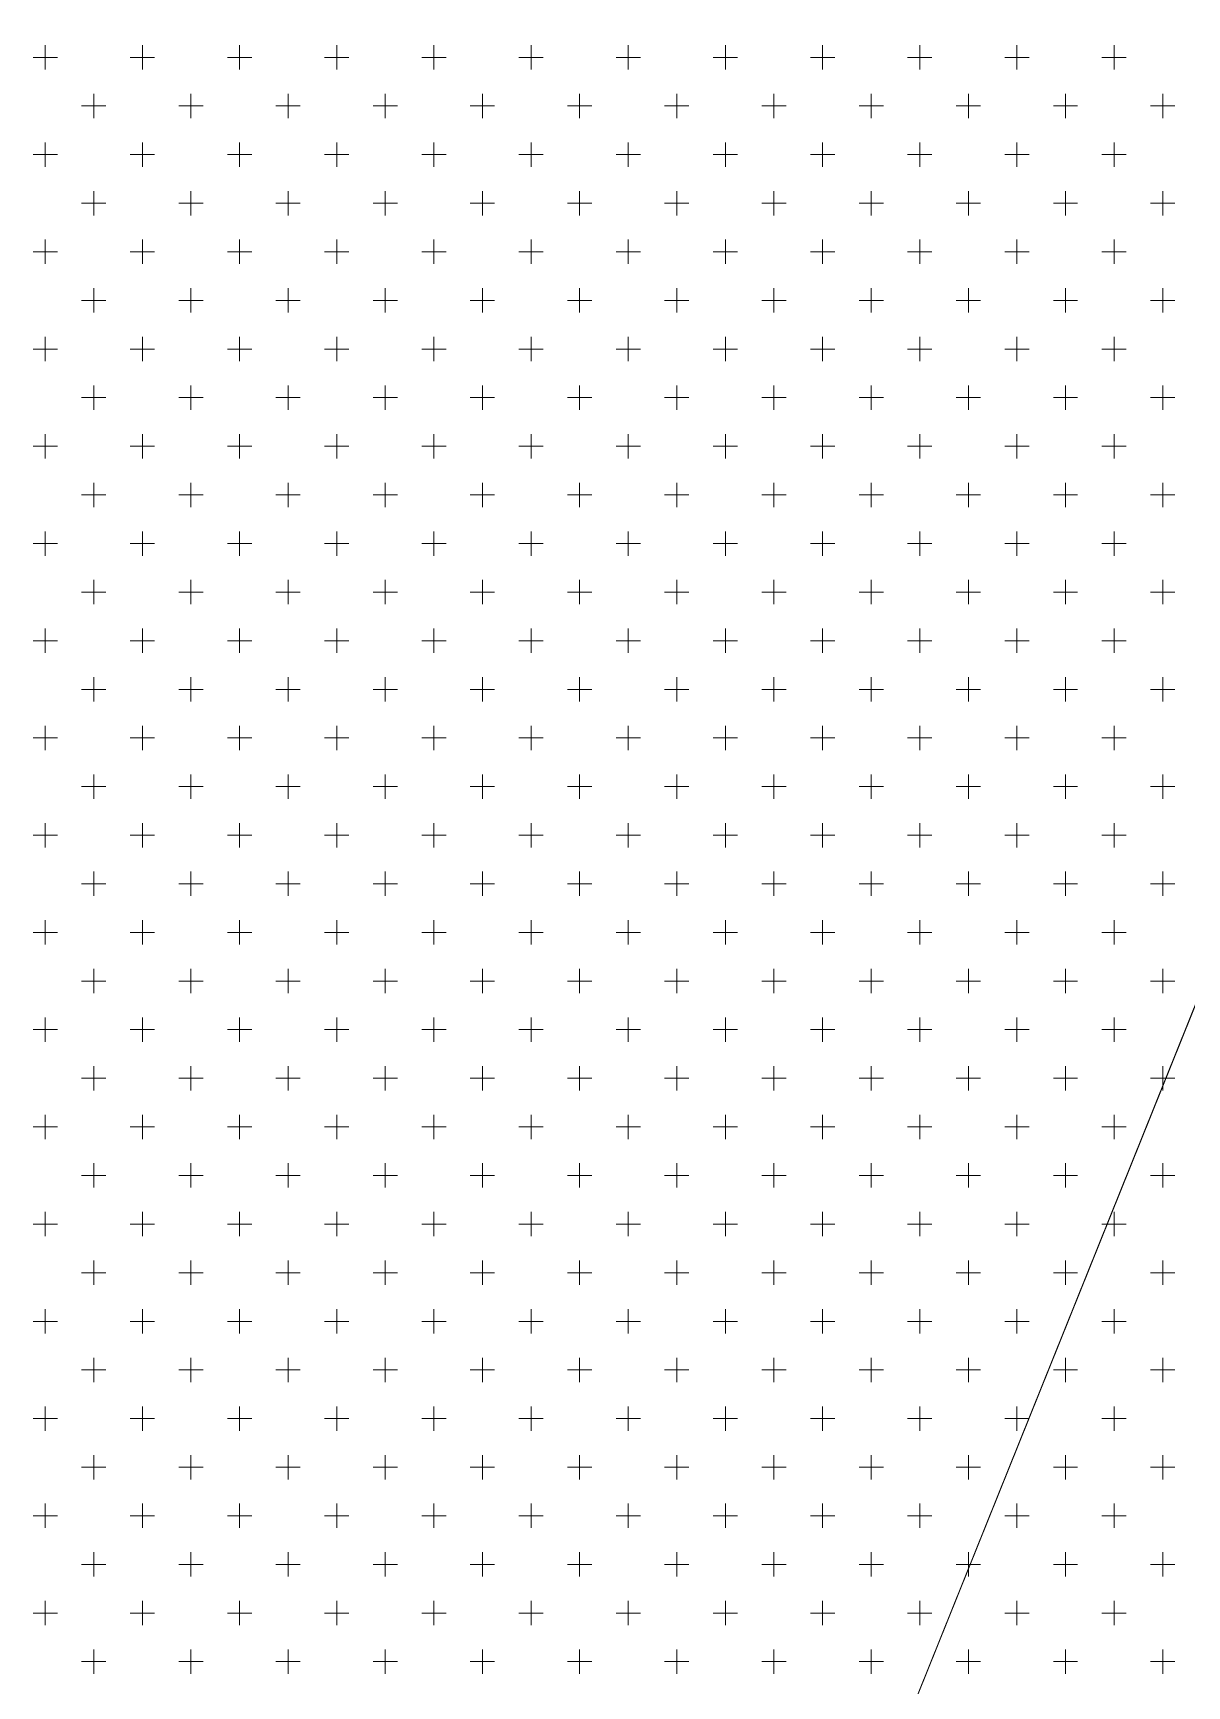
# Model space of a CAD drawing. Header units: metres. Extents: x 476631 to 477421, y 4483749 to 4484052.
# Drawn here: x 477064.07 to 477079.15, y 4483924.55 to 4483946.14 of the extents above; entities that cross this region are included whole.
import ezdxf

# ---------------------------------------------------------------- set-up
doc = ezdxf.new("R2010")
doc.units = ezdxf.units.M
doc.layers.add('PL_PARK', color=97, linetype='Continuous', lineweight=0)
doc.layers.add('PL_SAĞLIK', color=150, linetype='Continuous', lineweight=0)

msp = doc.modelspace()

# ---------------------------------------------------------------- linework, layer by layer
at = {"layer": 'PL_PARK', "color": 3}
msp.add_line((477092.721, 4483966.873), (477069.294, 4483908.685), dxfattribs=at)
at = {"layer": 'PL_PARK', "color": 3, "linetype": 'Continuous'}
for p, q in [((477064.229, 4483945.661), (477064.229, 4483945.979)), ((477065.499, 4483945.661), (477065.499, 4483945.979)), ((477066.769, 4483945.661), (477066.769, 4483945.979)), ((477068.039, 4483945.661), (477068.039, 4483945.979)), ((477069.309, 4483945.661), (477069.309, 4483945.979)), ((477070.579, 4483945.661), (477070.579, 4483945.979)), ((477071.849, 4483945.661), (477071.849, 4483945.979)), ((477073.119, 4483945.661), (477073.119, 4483945.979)), ((477074.389, 4483945.661), (477074.389, 4483945.979)), ((477075.659, 4483945.661), (477075.659, 4483945.979)), ((477076.929, 4483945.661), (477076.929, 4483945.979)), ((477078.199, 4483945.661), (477078.199, 4483945.979)), ((477064.07, 4483945.82), (477064.388, 4483945.82)), ((477065.34, 4483945.82), (477065.658, 4483945.82)), ((477066.61, 4483945.82), (477066.928, 4483945.82)), ((477067.88, 4483945.82), (477068.198, 4483945.82)), ((477069.15, 4483945.82), (477069.468, 4483945.82)), ((477070.42, 4483945.82), (477070.738, 4483945.82)), ((477071.69, 4483945.82), (477072.008, 4483945.82)), ((477072.96, 4483945.82), (477073.278, 4483945.82)), ((477074.23, 4483945.82), (477074.548, 4483945.82)), ((477075.5, 4483945.82), (477075.818, 4483945.82)), ((477076.77, 4483945.82), (477077.087, 4483945.82)), ((477078.04, 4483945.82), (477078.357, 4483945.82)), ((477064.864, 4483945.026), (477064.864, 4483945.344)), ((477066.134, 4483945.026), (477066.134, 4483945.344)), ((477067.404, 4483945.026), (477067.404, 4483945.344)), ((477068.674, 4483945.026), (477068.674, 4483945.344)), ((477069.944, 4483945.026), (477069.944, 4483945.344)), ((477071.214, 4483945.026), (477071.214, 4483945.344)), ((477072.484, 4483945.026), (477072.484, 4483945.344)), ((477073.754, 4483945.026), (477073.754, 4483945.344)), ((477075.024, 4483945.026), (477075.024, 4483945.344)), ((477076.294, 4483945.026), (477076.294, 4483945.344)), ((477077.564, 4483945.026), (477077.564, 4483945.344)), ((477078.834, 4483945.026), (477078.834, 4483945.344)), ((477064.705, 4483945.185), (477065.023, 4483945.185)), ((477065.975, 4483945.185), (477066.293, 4483945.185)), ((477067.245, 4483945.185), (477067.563, 4483945.185)), ((477068.515, 4483945.185), (477068.833, 4483945.185)), ((477069.785, 4483945.185), (477070.103, 4483945.185)), ((477071.055, 4483945.185), (477071.373, 4483945.185)), ((477072.325, 4483945.185), (477072.643, 4483945.185)), ((477073.595, 4483945.185), (477073.913, 4483945.185)), ((477074.865, 4483945.185), (477075.183, 4483945.185)), ((477076.135, 4483945.185), (477076.452, 4483945.185)), ((477077.405, 4483945.185), (477077.722, 4483945.185)), ((477078.675, 4483945.185), (477078.992, 4483945.185)), ((477064.229, 4483944.391), (477064.229, 4483944.709)), ((477065.499, 4483944.391), (477065.499, 4483944.709)), ((477066.769, 4483944.391), (477066.769, 4483944.709)), ((477068.039, 4483944.391), (477068.039, 4483944.709)), ((477069.309, 4483944.391), (477069.309, 4483944.709)), ((477070.579, 4483944.391), (477070.579, 4483944.709)), ((477071.849, 4483944.391), (477071.849, 4483944.709)), ((477073.119, 4483944.391), (477073.119, 4483944.709)), ((477074.389, 4483944.391), (477074.389, 4483944.709)), ((477075.659, 4483944.391), (477075.659, 4483944.709)), ((477076.929, 4483944.391), (477076.929, 4483944.709)), ((477078.199, 4483944.391), (477078.199, 4483944.709)), ((477064.07, 4483944.55), (477064.388, 4483944.55)), ((477065.34, 4483944.55), (477065.658, 4483944.55)), ((477066.61, 4483944.55), (477066.928, 4483944.55)), ((477067.88, 4483944.55), (477068.198, 4483944.55)), ((477069.15, 4483944.55), (477069.468, 4483944.55)), ((477070.42, 4483944.55), (477070.738, 4483944.55)), ((477071.69, 4483944.55), (477072.008, 4483944.55)), ((477072.96, 4483944.55), (477073.278, 4483944.55)), ((477074.23, 4483944.55), (477074.548, 4483944.55)), ((477075.5, 4483944.55), (477075.818, 4483944.55)), ((477076.77, 4483944.55), (477077.087, 4483944.55)), ((477078.04, 4483944.55), (477078.357, 4483944.55)), ((477064.864, 4483943.756), (477064.864, 4483944.074)), ((477066.134, 4483943.756), (477066.134, 4483944.074)), ((477067.404, 4483943.756), (477067.404, 4483944.074)), ((477068.674, 4483943.756), (477068.674, 4483944.074)), ((477069.944, 4483943.756), (477069.944, 4483944.074)), ((477071.214, 4483943.756), (477071.214, 4483944.074)), ((477072.484, 4483943.756), (477072.484, 4483944.074)), ((477073.754, 4483943.756), (477073.754, 4483944.074)), ((477075.024, 4483943.756), (477075.024, 4483944.074)), ((477076.294, 4483943.756), (477076.294, 4483944.074)), ((477077.564, 4483943.756), (477077.564, 4483944.074)), ((477078.834, 4483943.756), (477078.834, 4483944.074)), ((477064.705, 4483943.915), (477065.023, 4483943.915)), ((477065.975, 4483943.915), (477066.293, 4483943.915)), ((477067.245, 4483943.915), (477067.563, 4483943.915)), ((477068.515, 4483943.915), (477068.833, 4483943.915)), ((477069.785, 4483943.915), (477070.103, 4483943.915)), ((477071.055, 4483943.915), (477071.373, 4483943.915)), ((477072.325, 4483943.915), (477072.643, 4483943.915)), ((477073.595, 4483943.915), (477073.913, 4483943.915)), ((477074.865, 4483943.915), (477075.183, 4483943.915)), ((477076.135, 4483943.915), (477076.452, 4483943.915)), ((477077.405, 4483943.915), (477077.722, 4483943.915)), ((477078.675, 4483943.915), (477078.992, 4483943.915)), ((477064.229, 4483943.121), (477064.229, 4483943.439)), ((477065.499, 4483943.121), (477065.499, 4483943.439)), ((477066.769, 4483943.121), (477066.769, 4483943.439)), ((477068.039, 4483943.121), (477068.039, 4483943.439)), ((477069.309, 4483943.121), (477069.309, 4483943.439)), ((477070.579, 4483943.121), (477070.579, 4483943.439)), ((477071.849, 4483943.121), (477071.849, 4483943.439)), ((477073.119, 4483943.121), (477073.119, 4483943.439)), ((477074.389, 4483943.121), (477074.389, 4483943.439)), ((477075.659, 4483943.121), (477075.659, 4483943.439)), ((477076.929, 4483943.121), (477076.929, 4483943.439)), ((477078.199, 4483943.121), (477078.199, 4483943.439)), ((477064.07, 4483943.28), (477064.388, 4483943.28)), ((477065.34, 4483943.28), (477065.658, 4483943.28)), ((477066.61, 4483943.28), (477066.928, 4483943.28)), ((477067.88, 4483943.28), (477068.198, 4483943.28)), ((477069.15, 4483943.28), (477069.468, 4483943.28)), ((477070.42, 4483943.28), (477070.738, 4483943.28)), ((477071.69, 4483943.28), (477072.008, 4483943.28)), ((477072.96, 4483943.28), (477073.278, 4483943.28)), ((477074.23, 4483943.28), (477074.548, 4483943.28)), ((477075.5, 4483943.28), (477075.818, 4483943.28)), ((477076.77, 4483943.28), (477077.087, 4483943.28)), ((477078.04, 4483943.28), (477078.357, 4483943.28)), ((477064.864, 4483942.486), (477064.864, 4483942.804)), ((477066.134, 4483942.486), (477066.134, 4483942.804)), ((477067.404, 4483942.486), (477067.404, 4483942.804)), ((477068.674, 4483942.486), (477068.674, 4483942.804)), ((477069.944, 4483942.486), (477069.944, 4483942.804)), ((477071.214, 4483942.486), (477071.214, 4483942.804)), ((477072.484, 4483942.486), (477072.484, 4483942.804)), ((477073.754, 4483942.486), (477073.754, 4483942.804)), ((477075.024, 4483942.486), (477075.024, 4483942.804)), ((477076.294, 4483942.486), (477076.294, 4483942.804)), ((477077.564, 4483942.486), (477077.564, 4483942.804)), ((477078.834, 4483942.486), (477078.834, 4483942.804)), ((477064.705, 4483942.645), (477065.023, 4483942.645)), ((477065.975, 4483942.645), (477066.293, 4483942.645)), ((477067.245, 4483942.645), (477067.563, 4483942.645)), ((477068.515, 4483942.645), (477068.833, 4483942.645)), ((477069.785, 4483942.645), (477070.103, 4483942.645)), ((477071.055, 4483942.645), (477071.373, 4483942.645)), ((477072.325, 4483942.645), (477072.643, 4483942.645)), ((477073.595, 4483942.645), (477073.913, 4483942.645)), ((477074.865, 4483942.645), (477075.183, 4483942.645)), ((477076.135, 4483942.645), (477076.452, 4483942.645)), ((477077.405, 4483942.645), (477077.722, 4483942.645)), ((477078.675, 4483942.645), (477078.992, 4483942.645)), ((477064.229, 4483941.851), (477064.229, 4483942.169)), ((477065.499, 4483941.851), (477065.499, 4483942.169)), ((477066.769, 4483941.851), (477066.769, 4483942.169)), ((477068.039, 4483941.851), (477068.039, 4483942.169)), ((477069.309, 4483941.851), (477069.309, 4483942.169)), ((477070.579, 4483941.851), (477070.579, 4483942.169)), ((477071.849, 4483941.851), (477071.849, 4483942.169)), ((477073.119, 4483941.851), (477073.119, 4483942.169)), ((477074.389, 4483941.851), (477074.389, 4483942.169)), ((477075.659, 4483941.851), (477075.659, 4483942.169)), ((477076.929, 4483941.851), (477076.929, 4483942.169)), ((477078.199, 4483941.851), (477078.199, 4483942.169)), ((477064.07, 4483942.01), (477064.388, 4483942.01)), ((477065.34, 4483942.01), (477065.658, 4483942.01)), ((477066.61, 4483942.01), (477066.928, 4483942.01)), ((477067.88, 4483942.01), (477068.198, 4483942.01)), ((477069.15, 4483942.01), (477069.468, 4483942.01)), ((477070.42, 4483942.01), (477070.738, 4483942.01)), ((477071.69, 4483942.01), (477072.008, 4483942.01)), ((477072.96, 4483942.01), (477073.278, 4483942.01)), ((477074.23, 4483942.01), (477074.548, 4483942.01)), ((477075.5, 4483942.01), (477075.818, 4483942.01)), ((477076.77, 4483942.01), (477077.087, 4483942.01)), ((477078.04, 4483942.01), (477078.357, 4483942.01)), ((477064.864, 4483941.216), (477064.864, 4483941.534)), ((477066.134, 4483941.216), (477066.134, 4483941.534)), ((477067.404, 4483941.216), (477067.404, 4483941.534)), ((477068.674, 4483941.216), (477068.674, 4483941.534)), ((477069.944, 4483941.216), (477069.944, 4483941.534)), ((477071.214, 4483941.216), (477071.214, 4483941.534)), ((477072.484, 4483941.216), (477072.484, 4483941.534)), ((477073.754, 4483941.216), (477073.754, 4483941.534)), ((477075.024, 4483941.216), (477075.024, 4483941.534)), ((477076.294, 4483941.216), (477076.294, 4483941.534)), ((477077.564, 4483941.216), (477077.564, 4483941.534)), ((477078.834, 4483941.216), (477078.834, 4483941.534)), ((477064.705, 4483941.375), (477065.023, 4483941.375)), ((477065.975, 4483941.375), (477066.293, 4483941.375)), ((477067.245, 4483941.375), (477067.563, 4483941.375)), ((477068.515, 4483941.375), (477068.833, 4483941.375)), ((477069.785, 4483941.375), (477070.103, 4483941.375)), ((477071.055, 4483941.375), (477071.373, 4483941.375)), ((477072.325, 4483941.375), (477072.643, 4483941.375)), ((477073.595, 4483941.375), (477073.913, 4483941.375)), ((477074.865, 4483941.375), (477075.183, 4483941.375)), ((477076.135, 4483941.375), (477076.452, 4483941.375)), ((477077.405, 4483941.375), (477077.722, 4483941.375)), ((477078.675, 4483941.375), (477078.992, 4483941.375)), ((477064.07, 4483940.74), (477064.388, 4483940.74)), ((477064.229, 4483940.581), (477064.229, 4483940.899)), ((477065.34, 4483940.74), (477065.658, 4483940.74)), ((477065.499, 4483940.581), (477065.499, 4483940.899)), ((477066.61, 4483940.74), (477066.928, 4483940.74)), ((477066.769, 4483940.581), (477066.769, 4483940.899)), ((477067.88, 4483940.74), (477068.198, 4483940.74)), ((477068.039, 4483940.581), (477068.039, 4483940.899)), ((477069.15, 4483940.74), (477069.468, 4483940.74)), ((477069.309, 4483940.581), (477069.309, 4483940.899)), ((477070.42, 4483940.74), (477070.738, 4483940.74)), ((477070.579, 4483940.581), (477070.579, 4483940.899)), ((477071.69, 4483940.74), (477072.008, 4483940.74)), ((477071.849, 4483940.581), (477071.849, 4483940.899)), ((477072.96, 4483940.74), (477073.278, 4483940.74)), ((477073.119, 4483940.581), (477073.119, 4483940.899)), ((477074.23, 4483940.74), (477074.548, 4483940.74)), ((477074.389, 4483940.581), (477074.389, 4483940.899)), ((477075.5, 4483940.74), (477075.818, 4483940.74)), ((477075.659, 4483940.581), (477075.659, 4483940.899)), ((477076.77, 4483940.74), (477077.087, 4483940.74)), ((477076.929, 4483940.581), (477076.929, 4483940.899)), ((477078.04, 4483940.74), (477078.357, 4483940.74)), ((477078.199, 4483940.581), (477078.199, 4483940.899)), ((477064.705, 4483940.105), (477065.023, 4483940.105)), ((477064.864, 4483939.946), (477064.864, 4483940.264)), ((477065.975, 4483940.105), (477066.293, 4483940.105)), ((477066.134, 4483939.946), (477066.134, 4483940.264)), ((477067.245, 4483940.105), (477067.563, 4483940.105)), ((477067.404, 4483939.946), (477067.404, 4483940.264)), ((477068.515, 4483940.105), (477068.833, 4483940.105)), ((477068.674, 4483939.946), (477068.674, 4483940.264)), ((477069.785, 4483940.105), (477070.103, 4483940.105)), ((477069.944, 4483939.946), (477069.944, 4483940.264)), ((477071.055, 4483940.105), (477071.373, 4483940.105)), ((477071.214, 4483939.946), (477071.214, 4483940.264)), ((477072.325, 4483940.105), (477072.643, 4483940.105)), ((477072.484, 4483939.946), (477072.484, 4483940.264)), ((477073.595, 4483940.105), (477073.913, 4483940.105)), ((477073.754, 4483939.946), (477073.754, 4483940.264)), ((477074.865, 4483940.105), (477075.183, 4483940.105)), ((477075.024, 4483939.946), (477075.024, 4483940.264)), ((477076.135, 4483940.105), (477076.452, 4483940.105)), ((477076.294, 4483939.946), (477076.294, 4483940.264)), ((477077.405, 4483940.105), (477077.722, 4483940.105)), ((477077.564, 4483939.946), (477077.564, 4483940.264)), ((477078.675, 4483940.105), (477078.992, 4483940.105)), ((477078.834, 4483939.946), (477078.834, 4483940.264)), ((477064.07, 4483939.47), (477064.388, 4483939.47)), ((477064.229, 4483939.311), (477064.229, 4483939.629)), ((477065.34, 4483939.47), (477065.658, 4483939.47)), ((477065.499, 4483939.311), (477065.499, 4483939.629)), ((477066.61, 4483939.47), (477066.928, 4483939.47)), ((477066.769, 4483939.311), (477066.769, 4483939.629)), ((477067.88, 4483939.47), (477068.198, 4483939.47)), ((477068.039, 4483939.311), (477068.039, 4483939.629)), ((477069.15, 4483939.47), (477069.468, 4483939.47)), ((477069.309, 4483939.311), (477069.309, 4483939.629)), ((477070.42, 4483939.47), (477070.738, 4483939.47)), ((477070.579, 4483939.311), (477070.579, 4483939.629)), ((477071.69, 4483939.47), (477072.008, 4483939.47)), ((477071.849, 4483939.311), (477071.849, 4483939.629)), ((477072.96, 4483939.47), (477073.278, 4483939.47)), ((477073.119, 4483939.311), (477073.119, 4483939.629)), ((477074.23, 4483939.47), (477074.548, 4483939.47)), ((477074.389, 4483939.311), (477074.389, 4483939.629)), ((477075.5, 4483939.47), (477075.818, 4483939.47)), ((477075.659, 4483939.311), (477075.659, 4483939.629)), ((477076.77, 4483939.47), (477077.087, 4483939.47)), ((477076.929, 4483939.311), (477076.929, 4483939.629)), ((477078.04, 4483939.47), (477078.357, 4483939.47)), ((477078.199, 4483939.311), (477078.199, 4483939.629)), ((477064.705, 4483938.835), (477065.023, 4483938.835)), ((477064.864, 4483938.676), (477064.864, 4483938.994)), ((477065.975, 4483938.835), (477066.293, 4483938.835)), ((477066.134, 4483938.676), (477066.134, 4483938.994)), ((477067.245, 4483938.835), (477067.563, 4483938.835)), ((477067.404, 4483938.676), (477067.404, 4483938.994)), ((477068.515, 4483938.835), (477068.833, 4483938.835)), ((477068.674, 4483938.676), (477068.674, 4483938.994)), ((477069.785, 4483938.835), (477070.103, 4483938.835)), ((477069.944, 4483938.676), (477069.944, 4483938.994)), ((477071.055, 4483938.835), (477071.373, 4483938.835)), ((477071.214, 4483938.676), (477071.214, 4483938.994)), ((477072.325, 4483938.835), (477072.643, 4483938.835)), ((477072.484, 4483938.676), (477072.484, 4483938.994)), ((477073.595, 4483938.835), (477073.913, 4483938.835)), ((477073.754, 4483938.676), (477073.754, 4483938.994)), ((477074.865, 4483938.835), (477075.183, 4483938.835)), ((477075.024, 4483938.676), (477075.024, 4483938.994)), ((477076.135, 4483938.835), (477076.452, 4483938.835)), ((477076.294, 4483938.676), (477076.294, 4483938.994)), ((477077.405, 4483938.835), (477077.722, 4483938.835)), ((477077.564, 4483938.676), (477077.564, 4483938.994)), ((477078.675, 4483938.835), (477078.992, 4483938.835)), ((477078.834, 4483938.676), (477078.834, 4483938.994)), ((477064.07, 4483938.2), (477064.388, 4483938.2)), ((477064.229, 4483938.041), (477064.229, 4483938.359)), ((477065.34, 4483938.2), (477065.658, 4483938.2)), ((477065.499, 4483938.041), (477065.499, 4483938.359)), ((477066.61, 4483938.2), (477066.928, 4483938.2)), ((477066.769, 4483938.041), (477066.769, 4483938.359)), ((477067.88, 4483938.2), (477068.198, 4483938.2)), ((477068.039, 4483938.041), (477068.039, 4483938.359)), ((477069.15, 4483938.2), (477069.468, 4483938.2)), ((477069.309, 4483938.041), (477069.309, 4483938.359)), ((477070.42, 4483938.2), (477070.738, 4483938.2)), ((477070.579, 4483938.041), (477070.579, 4483938.359)), ((477071.69, 4483938.2), (477072.008, 4483938.2)), ((477071.849, 4483938.041), (477071.849, 4483938.359)), ((477072.96, 4483938.2), (477073.278, 4483938.2)), ((477073.119, 4483938.041), (477073.119, 4483938.359)), ((477074.23, 4483938.2), (477074.548, 4483938.2)), ((477074.389, 4483938.041), (477074.389, 4483938.359)), ((477075.5, 4483938.2), (477075.818, 4483938.2)), ((477075.659, 4483938.041), (477075.659, 4483938.359)), ((477076.77, 4483938.2), (477077.087, 4483938.2)), ((477076.929, 4483938.041), (477076.929, 4483938.359)), ((477078.04, 4483938.2), (477078.357, 4483938.2)), ((477078.199, 4483938.041), (477078.199, 4483938.359)), ((477064.864, 4483937.406), (477064.864, 4483937.724)), ((477066.134, 4483937.406), (477066.134, 4483937.724)), ((477067.404, 4483937.406), (477067.404, 4483937.724)), ((477068.674, 4483937.406), (477068.674, 4483937.724)), ((477069.944, 4483937.406), (477069.944, 4483937.724)), ((477071.214, 4483937.406), (477071.214, 4483937.724)), ((477072.484, 4483937.406), (477072.484, 4483937.724)), ((477073.754, 4483937.406), (477073.754, 4483937.724)), ((477075.024, 4483937.406), (477075.024, 4483937.724)), ((477076.294, 4483937.406), (477076.294, 4483937.724)), ((477077.564, 4483937.406), (477077.564, 4483937.724)), ((477078.834, 4483937.406), (477078.834, 4483937.724)), ((477064.705, 4483937.565), (477065.023, 4483937.565)), ((477065.975, 4483937.565), (477066.293, 4483937.565)), ((477067.245, 4483937.565), (477067.563, 4483937.565)), ((477068.515, 4483937.565), (477068.833, 4483937.565)), ((477069.785, 4483937.565), (477070.103, 4483937.565)), ((477071.055, 4483937.565), (477071.373, 4483937.565)), ((477072.325, 4483937.565), (477072.643, 4483937.565)), ((477073.595, 4483937.565), (477073.913, 4483937.565)), ((477074.865, 4483937.565), (477075.183, 4483937.565)), ((477076.135, 4483937.565), (477076.452, 4483937.565)), ((477077.405, 4483937.565), (477077.722, 4483937.565)), ((477078.675, 4483937.565), (477078.992, 4483937.565)), ((477064.229, 4483936.771), (477064.229, 4483937.089)), ((477065.499, 4483936.771), (477065.499, 4483937.089)), ((477066.769, 4483936.771), (477066.769, 4483937.089)), ((477068.039, 4483936.771), (477068.039, 4483937.089)), ((477069.309, 4483936.771), (477069.309, 4483937.089)), ((477070.579, 4483936.771), (477070.579, 4483937.089)), ((477071.849, 4483936.771), (477071.849, 4483937.089)), ((477073.119, 4483936.771), (477073.119, 4483937.089)), ((477074.389, 4483936.771), (477074.389, 4483937.089)), ((477075.659, 4483936.771), (477075.659, 4483937.089)), ((477076.929, 4483936.771), (477076.929, 4483937.089)), ((477078.199, 4483936.771), (477078.199, 4483937.089)), ((477064.07, 4483936.93), (477064.388, 4483936.93)), ((477065.34, 4483936.93), (477065.658, 4483936.93)), ((477066.61, 4483936.93), (477066.928, 4483936.93)), ((477067.88, 4483936.93), (477068.198, 4483936.93)), ((477069.15, 4483936.93), (477069.468, 4483936.93)), ((477070.42, 4483936.93), (477070.738, 4483936.93)), ((477071.69, 4483936.93), (477072.008, 4483936.93)), ((477072.96, 4483936.93), (477073.278, 4483936.93)), ((477074.23, 4483936.93), (477074.548, 4483936.93)), ((477075.5, 4483936.93), (477075.818, 4483936.93)), ((477076.77, 4483936.93), (477077.087, 4483936.93)), ((477078.04, 4483936.93), (477078.357, 4483936.93)), ((477064.864, 4483936.136), (477064.864, 4483936.454)), ((477066.134, 4483936.136), (477066.134, 4483936.454)), ((477067.404, 4483936.136), (477067.404, 4483936.454)), ((477068.674, 4483936.136), (477068.674, 4483936.454)), ((477069.944, 4483936.136), (477069.944, 4483936.454)), ((477071.214, 4483936.136), (477071.214, 4483936.454)), ((477072.484, 4483936.136), (477072.484, 4483936.454)), ((477073.754, 4483936.136), (477073.754, 4483936.454)), ((477075.024, 4483936.136), (477075.024, 4483936.454)), ((477076.294, 4483936.136), (477076.294, 4483936.454)), ((477077.564, 4483936.136), (477077.564, 4483936.454)), ((477078.834, 4483936.136), (477078.834, 4483936.454)), ((477064.705, 4483936.295), (477065.023, 4483936.295)), ((477065.975, 4483936.295), (477066.293, 4483936.295)), ((477067.245, 4483936.295), (477067.563, 4483936.295)), ((477068.515, 4483936.295), (477068.833, 4483936.295)), ((477069.785, 4483936.295), (477070.103, 4483936.295)), ((477071.055, 4483936.295), (477071.373, 4483936.295)), ((477072.325, 4483936.295), (477072.643, 4483936.295)), ((477073.595, 4483936.295), (477073.913, 4483936.295)), ((477074.865, 4483936.295), (477075.183, 4483936.295)), ((477076.135, 4483936.295), (477076.452, 4483936.295)), ((477077.405, 4483936.295), (477077.722, 4483936.295)), ((477078.675, 4483936.295), (477078.992, 4483936.295)), ((477064.229, 4483935.501), (477064.229, 4483935.819)), ((477065.499, 4483935.501), (477065.499, 4483935.819)), ((477066.769, 4483935.501), (477066.769, 4483935.819)), ((477068.039, 4483935.501), (477068.039, 4483935.819)), ((477069.309, 4483935.501), (477069.309, 4483935.819)), ((477070.579, 4483935.501), (477070.579, 4483935.819)), ((477071.849, 4483935.501), (477071.849, 4483935.819)), ((477073.119, 4483935.501), (477073.119, 4483935.819)), ((477074.389, 4483935.501), (477074.389, 4483935.819)), ((477075.659, 4483935.501), (477075.659, 4483935.819)), ((477076.929, 4483935.501), (477076.929, 4483935.819)), ((477078.199, 4483935.501), (477078.199, 4483935.819)), ((477064.07, 4483935.66), (477064.388, 4483935.66)), ((477065.34, 4483935.66), (477065.658, 4483935.66)), ((477066.61, 4483935.66), (477066.928, 4483935.66)), ((477067.88, 4483935.66), (477068.198, 4483935.66)), ((477069.15, 4483935.66), (477069.468, 4483935.66)), ((477070.42, 4483935.66), (477070.738, 4483935.66)), ((477071.69, 4483935.66), (477072.008, 4483935.66)), ((477072.96, 4483935.66), (477073.278, 4483935.66)), ((477074.23, 4483935.66), (477074.548, 4483935.66)), ((477075.5, 4483935.66), (477075.818, 4483935.66)), ((477076.77, 4483935.66), (477077.087, 4483935.66)), ((477078.04, 4483935.66), (477078.357, 4483935.66)), ((477064.864, 4483934.866), (477064.864, 4483935.184)), ((477066.134, 4483934.866), (477066.134, 4483935.184)), ((477067.404, 4483934.866), (477067.404, 4483935.184)), ((477068.674, 4483934.866), (477068.674, 4483935.184)), ((477069.944, 4483934.866), (477069.944, 4483935.184)), ((477071.214, 4483934.866), (477071.214, 4483935.184)), ((477072.484, 4483934.866), (477072.484, 4483935.184)), ((477073.754, 4483934.866), (477073.754, 4483935.184)), ((477075.024, 4483934.866), (477075.024, 4483935.184)), ((477076.294, 4483934.866), (477076.294, 4483935.184)), ((477077.564, 4483934.866), (477077.564, 4483935.184)), ((477078.834, 4483934.866), (477078.834, 4483935.184)), ((477064.705, 4483935.025), (477065.023, 4483935.025)), ((477065.975, 4483935.025), (477066.293, 4483935.025)), ((477067.245, 4483935.025), (477067.563, 4483935.025)), ((477068.515, 4483935.025), (477068.833, 4483935.025)), ((477069.785, 4483935.025), (477070.103, 4483935.025)), ((477071.055, 4483935.025), (477071.373, 4483935.025)), ((477072.325, 4483935.025), (477072.643, 4483935.025)), ((477073.595, 4483935.025), (477073.913, 4483935.025)), ((477074.865, 4483935.025), (477075.183, 4483935.025)), ((477076.135, 4483935.025), (477076.452, 4483935.025)), ((477077.405, 4483935.025), (477077.722, 4483935.025)), ((477078.675, 4483935.025), (477078.992, 4483935.025)), ((477064.229, 4483934.231), (477064.229, 4483934.549)), ((477065.499, 4483934.231), (477065.499, 4483934.549)), ((477066.769, 4483934.231), (477066.769, 4483934.549)), ((477068.039, 4483934.231), (477068.039, 4483934.549)), ((477069.309, 4483934.231), (477069.309, 4483934.549)), ((477070.579, 4483934.231), (477070.579, 4483934.549)), ((477071.849, 4483934.231), (477071.849, 4483934.549)), ((477073.119, 4483934.231), (477073.119, 4483934.549)), ((477074.389, 4483934.231), (477074.389, 4483934.549)), ((477075.659, 4483934.231), (477075.659, 4483934.549)), ((477076.929, 4483934.231), (477076.929, 4483934.549)), ((477078.199, 4483934.231), (477078.199, 4483934.549)), ((477064.07, 4483934.39), (477064.388, 4483934.39)), ((477065.34, 4483934.39), (477065.658, 4483934.39)), ((477066.61, 4483934.39), (477066.928, 4483934.39)), ((477067.88, 4483934.39), (477068.198, 4483934.39)), ((477069.15, 4483934.39), (477069.468, 4483934.39)), ((477070.42, 4483934.39), (477070.738, 4483934.39)), ((477071.69, 4483934.39), (477072.008, 4483934.39)), ((477072.96, 4483934.39), (477073.278, 4483934.39)), ((477074.23, 4483934.39), (477074.548, 4483934.39)), ((477075.5, 4483934.39), (477075.818, 4483934.39)), ((477076.77, 4483934.39), (477077.087, 4483934.39)), ((477078.04, 4483934.39), (477078.357, 4483934.39)), ((477064.864, 4483933.596), (477064.864, 4483933.914)), ((477066.134, 4483933.596), (477066.134, 4483933.914)), ((477067.404, 4483933.596), (477067.404, 4483933.914)), ((477068.674, 4483933.596), (477068.674, 4483933.914)), ((477069.944, 4483933.596), (477069.944, 4483933.914)), ((477071.214, 4483933.596), (477071.214, 4483933.914)), ((477072.484, 4483933.596), (477072.484, 4483933.914)), ((477073.754, 4483933.596), (477073.754, 4483933.914)), ((477075.024, 4483933.596), (477075.024, 4483933.914)), ((477076.294, 4483933.596), (477076.294, 4483933.914)), ((477077.564, 4483933.596), (477077.564, 4483933.914)), ((477078.834, 4483933.596), (477078.834, 4483933.914)), ((477064.705, 4483933.755), (477065.023, 4483933.755)), ((477065.975, 4483933.755), (477066.293, 4483933.755)), ((477067.245, 4483933.755), (477067.563, 4483933.755)), ((477068.515, 4483933.755), (477068.833, 4483933.755)), ((477069.785, 4483933.755), (477070.103, 4483933.755)), ((477071.055, 4483933.755), (477071.373, 4483933.755)), ((477072.325, 4483933.755), (477072.643, 4483933.755)), ((477073.595, 4483933.755), (477073.913, 4483933.755)), ((477074.865, 4483933.755), (477075.183, 4483933.755)), ((477076.135, 4483933.755), (477076.452, 4483933.755)), ((477077.405, 4483933.755), (477077.722, 4483933.755)), ((477078.675, 4483933.755), (477078.992, 4483933.755)), ((477064.229, 4483932.961), (477064.229, 4483933.279)), ((477065.499, 4483932.961), (477065.499, 4483933.279)), ((477066.769, 4483932.961), (477066.769, 4483933.279)), ((477068.039, 4483932.961), (477068.039, 4483933.279)), ((477069.309, 4483932.961), (477069.309, 4483933.279)), ((477070.579, 4483932.961), (477070.579, 4483933.279)), ((477071.849, 4483932.961), (477071.849, 4483933.279)), ((477073.119, 4483932.961), (477073.119, 4483933.279)), ((477074.389, 4483932.961), (477074.389, 4483933.279)), ((477075.659, 4483932.961), (477075.659, 4483933.279)), ((477076.929, 4483932.961), (477076.929, 4483933.279)), ((477078.199, 4483932.961), (477078.199, 4483933.279)), ((477064.07, 4483933.12), (477064.388, 4483933.12)), ((477065.34, 4483933.12), (477065.658, 4483933.12)), ((477066.61, 4483933.12), (477066.928, 4483933.12)), ((477067.88, 4483933.12), (477068.198, 4483933.12)), ((477069.15, 4483933.12), (477069.468, 4483933.12)), ((477070.42, 4483933.12), (477070.738, 4483933.12)), ((477071.69, 4483933.12), (477072.008, 4483933.12)), ((477072.96, 4483933.12), (477073.278, 4483933.12)), ((477074.23, 4483933.12), (477074.548, 4483933.12)), ((477075.5, 4483933.12), (477075.818, 4483933.12)), ((477076.77, 4483933.12), (477077.087, 4483933.12)), ((477078.04, 4483933.12), (477078.357, 4483933.12)), ((477064.864, 4483932.326), (477064.864, 4483932.644)), ((477066.134, 4483932.326), (477066.134, 4483932.644)), ((477067.404, 4483932.326), (477067.404, 4483932.644)), ((477068.674, 4483932.326), (477068.674, 4483932.644)), ((477069.944, 4483932.326), (477069.944, 4483932.644)), ((477071.214, 4483932.326), (477071.214, 4483932.644)), ((477072.484, 4483932.326), (477072.484, 4483932.644)), ((477073.754, 4483932.326), (477073.754, 4483932.644)), ((477075.024, 4483932.326), (477075.024, 4483932.644)), ((477076.294, 4483932.326), (477076.294, 4483932.644)), ((477077.564, 4483932.326), (477077.564, 4483932.644)), ((477078.834, 4483932.38), (477078.834, 4483932.644)), ((477064.705, 4483932.485), (477065.023, 4483932.485)), ((477065.975, 4483932.485), (477066.293, 4483932.485)), ((477067.245, 4483932.485), (477067.563, 4483932.485)), ((477068.515, 4483932.485), (477068.833, 4483932.485)), ((477069.785, 4483932.485), (477070.103, 4483932.485)), ((477071.055, 4483932.485), (477071.373, 4483932.485)), ((477072.325, 4483932.485), (477072.643, 4483932.485)), ((477073.595, 4483932.485), (477073.913, 4483932.485)), ((477074.865, 4483932.485), (477075.183, 4483932.485)), ((477076.135, 4483932.485), (477076.452, 4483932.485)), ((477077.405, 4483932.485), (477077.722, 4483932.485)), ((477078.675, 4483932.485), (477078.876, 4483932.485)), ((477064.229, 4483931.691), (477064.229, 4483932.009)), ((477065.499, 4483931.691), (477065.499, 4483932.009)), ((477066.769, 4483931.691), (477066.769, 4483932.009)), ((477068.039, 4483931.691), (477068.039, 4483932.009)), ((477069.309, 4483931.691), (477069.309, 4483932.009)), ((477070.579, 4483931.691), (477070.579, 4483932.009)), ((477071.849, 4483931.691), (477071.849, 4483932.009)), ((477073.119, 4483931.691), (477073.119, 4483932.009)), ((477074.389, 4483931.691), (477074.389, 4483932.009)), ((477075.659, 4483931.691), (477075.659, 4483932.009)), ((477076.929, 4483931.691), (477076.929, 4483932.009)), ((477078.199, 4483931.691), (477078.199, 4483932.009)), ((477064.07, 4483931.85), (477064.388, 4483931.85)), ((477065.34, 4483931.85), (477065.658, 4483931.85)), ((477066.61, 4483931.85), (477066.928, 4483931.85)), ((477067.88, 4483931.85), (477068.198, 4483931.85)), ((477069.15, 4483931.85), (477069.468, 4483931.85)), ((477070.42, 4483931.85), (477070.738, 4483931.85)), ((477071.69, 4483931.85), (477072.008, 4483931.85)), ((477072.96, 4483931.85), (477073.278, 4483931.85)), ((477074.23, 4483931.85), (477074.548, 4483931.85)), ((477075.5, 4483931.85), (477075.818, 4483931.85)), ((477076.77, 4483931.85), (477077.087, 4483931.85)), ((477078.04, 4483931.85), (477078.357, 4483931.85)), ((477064.864, 4483931.056), (477064.864, 4483931.374)), ((477066.134, 4483931.056), (477066.134, 4483931.374)), ((477067.404, 4483931.056), (477067.404, 4483931.374)), ((477068.674, 4483931.056), (477068.674, 4483931.374)), ((477069.944, 4483931.056), (477069.944, 4483931.374)), ((477071.214, 4483931.056), (477071.214, 4483931.374)), ((477072.484, 4483931.056), (477072.484, 4483931.374)), ((477073.754, 4483931.056), (477073.754, 4483931.374)), ((477075.024, 4483931.056), (477075.024, 4483931.374)), ((477076.294, 4483931.056), (477076.294, 4483931.374)), ((477077.564, 4483931.056), (477077.564, 4483931.374)), ((477064.705, 4483931.215), (477065.023, 4483931.215)), ((477065.975, 4483931.215), (477066.293, 4483931.215)), ((477067.245, 4483931.215), (477067.563, 4483931.215)), ((477068.515, 4483931.215), (477068.833, 4483931.215)), ((477069.785, 4483931.215), (477070.103, 4483931.215)), ((477071.055, 4483931.215), (477071.373, 4483931.215)), ((477072.325, 4483931.215), (477072.643, 4483931.215)), ((477073.595, 4483931.215), (477073.913, 4483931.215)), ((477074.865, 4483931.215), (477075.183, 4483931.215)), ((477076.135, 4483931.215), (477076.452, 4483931.215)), ((477077.405, 4483931.215), (477077.722, 4483931.215)), ((477064.229, 4483930.421), (477064.229, 4483930.739)), ((477065.499, 4483930.421), (477065.499, 4483930.739)), ((477066.769, 4483930.421), (477066.769, 4483930.739)), ((477068.039, 4483930.421), (477068.039, 4483930.739)), ((477069.309, 4483930.421), (477069.309, 4483930.739)), ((477070.579, 4483930.421), (477070.579, 4483930.739)), ((477071.849, 4483930.421), (477071.849, 4483930.739)), ((477073.119, 4483930.421), (477073.119, 4483930.739)), ((477074.389, 4483930.421), (477074.389, 4483930.739)), ((477075.659, 4483930.421), (477075.659, 4483930.739)), ((477076.929, 4483930.421), (477076.929, 4483930.739)), ((477064.07, 4483930.58), (477064.388, 4483930.58)), ((477065.34, 4483930.58), (477065.658, 4483930.58)), ((477066.61, 4483930.58), (477066.928, 4483930.58)), ((477067.88, 4483930.58), (477068.198, 4483930.58)), ((477069.15, 4483930.58), (477069.468, 4483930.58)), ((477070.42, 4483930.58), (477070.738, 4483930.58)), ((477071.69, 4483930.58), (477072.008, 4483930.58)), ((477072.96, 4483930.58), (477073.278, 4483930.58)), ((477074.23, 4483930.58), (477074.548, 4483930.58)), ((477075.5, 4483930.58), (477075.818, 4483930.58)), ((477076.77, 4483930.58), (477077.087, 4483930.58)), ((477078.04, 4483930.58), (477078.109, 4483930.58)), ((477064.705, 4483929.945), (477065.023, 4483929.945)), ((477064.864, 4483929.786), (477064.864, 4483930.104)), ((477065.975, 4483929.945), (477066.293, 4483929.945)), ((477066.134, 4483929.786), (477066.134, 4483930.104)), ((477067.245, 4483929.945), (477067.563, 4483929.945)), ((477067.404, 4483929.786), (477067.404, 4483930.104)), ((477068.515, 4483929.945), (477068.833, 4483929.945)), ((477068.674, 4483929.786), (477068.674, 4483930.104)), ((477069.785, 4483929.945), (477070.103, 4483929.945)), ((477069.944, 4483929.786), (477069.944, 4483930.104)), ((477071.055, 4483929.945), (477071.373, 4483929.945)), ((477071.214, 4483929.786), (477071.214, 4483930.104)), ((477072.325, 4483929.945), (477072.643, 4483929.945)), ((477072.484, 4483929.786), (477072.484, 4483930.104)), ((477073.595, 4483929.945), (477073.913, 4483929.945)), ((477073.754, 4483929.786), (477073.754, 4483930.104)), ((477074.865, 4483929.945), (477075.183, 4483929.945)), ((477075.024, 4483929.786), (477075.024, 4483930.104)), ((477076.135, 4483929.945), (477076.452, 4483929.945)), ((477076.294, 4483929.786), (477076.294, 4483930.104)), ((477077.405, 4483929.945), (477077.722, 4483929.945)), ((477077.564, 4483929.786), (477077.564, 4483930.104)), ((477064.07, 4483929.31), (477064.388, 4483929.31)), ((477064.229, 4483929.151), (477064.229, 4483929.469)), ((477065.34, 4483929.31), (477065.658, 4483929.31)), ((477065.499, 4483929.151), (477065.499, 4483929.469)), ((477066.61, 4483929.31), (477066.928, 4483929.31)), ((477066.769, 4483929.151), (477066.769, 4483929.469)), ((477067.88, 4483929.31), (477068.198, 4483929.31)), ((477068.039, 4483929.151), (477068.039, 4483929.469)), ((477069.15, 4483929.31), (477069.468, 4483929.31)), ((477069.309, 4483929.151), (477069.309, 4483929.469)), ((477070.42, 4483929.31), (477070.738, 4483929.31)), ((477070.579, 4483929.151), (477070.579, 4483929.469)), ((477071.69, 4483929.31), (477072.008, 4483929.31)), ((477071.849, 4483929.151), (477071.849, 4483929.469)), ((477072.96, 4483929.31), (477073.278, 4483929.31)), ((477073.119, 4483929.151), (477073.119, 4483929.469)), ((477074.23, 4483929.31), (477074.548, 4483929.31)), ((477074.389, 4483929.151), (477074.389, 4483929.469)), ((477075.5, 4483929.31), (477075.818, 4483929.31)), ((477075.659, 4483929.151), (477075.659, 4483929.469)), ((477076.77, 4483929.31), (477077.087, 4483929.31)), ((477076.929, 4483929.151), (477076.929, 4483929.469)), ((477064.705, 4483928.675), (477065.023, 4483928.675)), ((477064.864, 4483928.516), (477064.864, 4483928.834)), ((477065.975, 4483928.675), (477066.293, 4483928.675)), ((477066.134, 4483928.516), (477066.134, 4483928.834)), ((477067.245, 4483928.675), (477067.563, 4483928.675)), ((477067.404, 4483928.516), (477067.404, 4483928.834)), ((477068.515, 4483928.675), (477068.833, 4483928.675)), ((477068.674, 4483928.516), (477068.674, 4483928.834)), ((477069.785, 4483928.675), (477070.103, 4483928.675)), ((477069.944, 4483928.516), (477069.944, 4483928.834)), ((477071.055, 4483928.675), (477071.373, 4483928.675)), ((477071.214, 4483928.516), (477071.214, 4483928.834)), ((477072.325, 4483928.675), (477072.643, 4483928.675)), ((477072.484, 4483928.516), (477072.484, 4483928.834)), ((477073.595, 4483928.675), (477073.913, 4483928.675)), ((477073.754, 4483928.516), (477073.754, 4483928.834)), ((477074.865, 4483928.675), (477075.183, 4483928.675)), ((477075.024, 4483928.516), (477075.024, 4483928.834)), ((477076.135, 4483928.675), (477076.452, 4483928.675)), ((477076.294, 4483928.516), (477076.294, 4483928.834)), ((477064.07, 4483928.04), (477064.388, 4483928.04)), ((477064.229, 4483927.881), (477064.229, 4483928.199)), ((477065.34, 4483928.04), (477065.658, 4483928.04)), ((477065.499, 4483927.881), (477065.499, 4483928.199)), ((477066.61, 4483928.04), (477066.928, 4483928.04)), ((477066.769, 4483927.881), (477066.769, 4483928.199)), ((477067.88, 4483928.04), (477068.198, 4483928.04)), ((477068.039, 4483927.881), (477068.039, 4483928.199)), ((477069.15, 4483928.04), (477069.468, 4483928.04)), ((477069.309, 4483927.881), (477069.309, 4483928.199)), ((477070.42, 4483928.04), (477070.738, 4483928.04)), ((477070.579, 4483927.881), (477070.579, 4483928.199)), ((477071.69, 4483928.04), (477072.008, 4483928.04)), ((477071.849, 4483927.881), (477071.849, 4483928.199)), ((477072.96, 4483928.04), (477073.278, 4483928.04)), ((477073.119, 4483927.881), (477073.119, 4483928.199)), ((477074.23, 4483928.04), (477074.548, 4483928.04)), ((477074.389, 4483927.881), (477074.389, 4483928.199)), ((477075.5, 4483928.04), (477075.818, 4483928.04)), ((477075.659, 4483927.881), (477075.659, 4483928.199)), ((477076.77, 4483928.04), (477077.087, 4483928.04)), ((477076.929, 4483927.881), (477076.929, 4483928.199)), ((477064.705, 4483927.405), (477065.023, 4483927.405)), ((477064.864, 4483927.246), (477064.864, 4483927.564)), ((477065.975, 4483927.405), (477066.293, 4483927.405)), ((477066.134, 4483927.246), (477066.134, 4483927.564)), ((477067.245, 4483927.405), (477067.563, 4483927.405)), ((477067.404, 4483927.246), (477067.404, 4483927.564)), ((477068.515, 4483927.405), (477068.833, 4483927.405)), ((477068.674, 4483927.246), (477068.674, 4483927.564)), ((477069.785, 4483927.405), (477070.103, 4483927.405)), ((477069.944, 4483927.246), (477069.944, 4483927.564)), ((477071.055, 4483927.405), (477071.373, 4483927.405)), ((477071.214, 4483927.246), (477071.214, 4483927.564)), ((477072.325, 4483927.405), (477072.643, 4483927.405)), ((477072.484, 4483927.246), (477072.484, 4483927.564)), ((477073.595, 4483927.405), (477073.913, 4483927.405)), ((477073.754, 4483927.246), (477073.754, 4483927.564)), ((477074.865, 4483927.405), (477075.183, 4483927.405)), ((477075.024, 4483927.246), (477075.024, 4483927.564)), ((477076.135, 4483927.405), (477076.452, 4483927.405)), ((477076.294, 4483927.246), (477076.294, 4483927.564)), ((477064.229, 4483926.611), (477064.229, 4483926.929)), ((477065.499, 4483926.611), (477065.499, 4483926.929)), ((477066.769, 4483926.611), (477066.769, 4483926.929)), ((477068.039, 4483926.611), (477068.039, 4483926.929)), ((477069.309, 4483926.611), (477069.309, 4483926.929)), ((477070.579, 4483926.611), (477070.579, 4483926.929)), ((477071.849, 4483926.611), (477071.849, 4483926.929)), ((477073.119, 4483926.611), (477073.119, 4483926.929)), ((477074.389, 4483926.611), (477074.389, 4483926.929)), ((477075.659, 4483926.611), (477075.659, 4483926.929)), ((477064.07, 4483926.77), (477064.388, 4483926.77)), ((477065.34, 4483926.77), (477065.658, 4483926.77)), ((477066.61, 4483926.77), (477066.928, 4483926.77)), ((477067.88, 4483926.77), (477068.198, 4483926.77)), ((477069.15, 4483926.77), (477069.468, 4483926.77)), ((477070.42, 4483926.77), (477070.738, 4483926.77)), ((477071.69, 4483926.77), (477072.008, 4483926.77)), ((477072.96, 4483926.77), (477073.278, 4483926.77)), ((477074.23, 4483926.77), (477074.548, 4483926.77)), ((477075.5, 4483926.77), (477075.818, 4483926.77)), ((477064.864, 4483925.976), (477064.864, 4483926.294)), ((477066.134, 4483925.976), (477066.134, 4483926.294)), ((477067.404, 4483925.976), (477067.404, 4483926.294)), ((477068.674, 4483925.976), (477068.674, 4483926.294)), ((477069.944, 4483925.976), (477069.944, 4483926.294)), ((477071.214, 4483925.976), (477071.214, 4483926.294)), ((477072.484, 4483925.976), (477072.484, 4483926.294)), ((477073.754, 4483925.976), (477073.754, 4483926.294)), ((477075.024, 4483925.976), (477075.024, 4483926.294)), ((477076.294, 4483926.071), (477076.294, 4483926.294)), ((477064.705, 4483926.135), (477065.023, 4483926.135)), ((477065.975, 4483926.135), (477066.293, 4483926.135)), ((477067.245, 4483926.135), (477067.563, 4483926.135)), ((477068.515, 4483926.135), (477068.833, 4483926.135)), ((477069.785, 4483926.135), (477070.103, 4483926.135)), ((477071.055, 4483926.135), (477071.373, 4483926.135)), ((477072.325, 4483926.135), (477072.643, 4483926.135)), ((477073.595, 4483926.135), (477073.913, 4483926.135)), ((477074.865, 4483926.135), (477075.183, 4483926.135)), ((477076.135, 4483926.135), (477076.32, 4483926.135)), ((477064.229, 4483925.341), (477064.229, 4483925.659)), ((477065.499, 4483925.341), (477065.499, 4483925.659)), ((477066.769, 4483925.341), (477066.769, 4483925.659)), ((477068.039, 4483925.341), (477068.039, 4483925.659)), ((477069.309, 4483925.341), (477069.309, 4483925.659)), ((477070.579, 4483925.341), (477070.579, 4483925.659)), ((477071.849, 4483925.341), (477071.849, 4483925.659)), ((477073.119, 4483925.341), (477073.119, 4483925.659)), ((477074.389, 4483925.341), (477074.389, 4483925.659)), ((477075.659, 4483925.341), (477075.659, 4483925.659)), ((477064.07, 4483925.5), (477064.388, 4483925.5)), ((477065.34, 4483925.5), (477065.658, 4483925.5)), ((477066.61, 4483925.5), (477066.928, 4483925.5)), ((477067.88, 4483925.5), (477068.198, 4483925.5)), ((477069.15, 4483925.5), (477069.468, 4483925.5)), ((477070.42, 4483925.5), (477070.738, 4483925.5)), ((477071.69, 4483925.5), (477072.008, 4483925.5)), ((477072.96, 4483925.5), (477073.278, 4483925.5)), ((477074.23, 4483925.5), (477074.548, 4483925.5)), ((477075.5, 4483925.5), (477075.818, 4483925.5)), ((477064.864, 4483924.706), (477064.864, 4483925.024)), ((477066.134, 4483924.706), (477066.134, 4483925.024)), ((477067.404, 4483924.706), (477067.404, 4483925.024)), ((477068.674, 4483924.706), (477068.674, 4483925.024)), ((477069.944, 4483924.706), (477069.944, 4483925.024)), ((477071.214, 4483924.706), (477071.214, 4483925.024)), ((477072.484, 4483924.706), (477072.484, 4483925.024)), ((477073.754, 4483924.706), (477073.754, 4483925.024)), ((477075.024, 4483924.706), (477075.024, 4483925.024)), ((477064.705, 4483924.865), (477065.023, 4483924.865)), ((477065.975, 4483924.865), (477066.293, 4483924.865)), ((477067.245, 4483924.865), (477067.563, 4483924.865)), ((477068.515, 4483924.865), (477068.833, 4483924.865)), ((477069.785, 4483924.865), (477070.103, 4483924.865)), ((477071.055, 4483924.865), (477071.373, 4483924.865)), ((477072.325, 4483924.865), (477072.643, 4483924.865)), ((477073.595, 4483924.865), (477073.913, 4483924.865)), ((477074.865, 4483924.865), (477075.183, 4483924.865))]:
    msp.add_line(p, q, dxfattribs=at)
at = {"layer": 'PL_SAĞLIK'}
msp.add_line((477069.294, 4483908.685), (477092.721, 4483966.873), dxfattribs=at)
at = {"layer": 'PL_SAĞLIK', "linetype": 'Continuous'}
for p, q in [((477078.834, 4483932.326), (477078.834, 4483932.38)), ((477078.876, 4483932.485), (477078.992, 4483932.485)), ((477078.834, 4483931.056), (477078.834, 4483931.374)), ((477078.675, 4483931.215), (477078.992, 4483931.215)), ((477078.199, 4483930.421), (477078.199, 4483930.739)), ((477078.109, 4483930.58), (477078.357, 4483930.58)), ((477078.675, 4483929.945), (477078.992, 4483929.945)), ((477078.834, 4483929.786), (477078.834, 4483930.104)), ((477078.04, 4483929.31), (477078.357, 4483929.31)), ((477078.199, 4483929.151), (477078.199, 4483929.469)), ((477077.405, 4483928.675), (477077.722, 4483928.675)), ((477077.564, 4483928.516), (477077.564, 4483928.834)), ((477078.675, 4483928.675), (477078.992, 4483928.675)), ((477078.834, 4483928.516), (477078.834, 4483928.834)), ((477077.087, 4483928.04), (477077.087, 4483928.04)), ((477078.04, 4483928.04), (477078.357, 4483928.04)), ((477078.199, 4483927.881), (477078.199, 4483928.199)), ((477077.405, 4483927.405), (477077.722, 4483927.405)), ((477077.564, 4483927.246), (477077.564, 4483927.564)), ((477078.675, 4483927.405), (477078.992, 4483927.405)), ((477078.834, 4483927.246), (477078.834, 4483927.564)), ((477076.929, 4483926.611), (477076.929, 4483926.929)), ((477078.199, 4483926.611), (477078.199, 4483926.929)), ((477076.77, 4483926.77), (477077.087, 4483926.77)), ((477078.04, 4483926.77), (477078.357, 4483926.77)), ((477077.564, 4483925.976), (477077.564, 4483926.294)), ((477078.834, 4483925.976), (477078.834, 4483926.294)), ((477076.294, 4483925.976), (477076.294, 4483926.071)), ((477076.32, 4483926.135), (477076.452, 4483926.135)), ((477077.405, 4483926.135), (477077.722, 4483926.135)), ((477078.675, 4483926.135), (477078.992, 4483926.135)), ((477076.929, 4483925.341), (477076.929, 4483925.659)), ((477078.199, 4483925.341), (477078.199, 4483925.659)), ((477076.77, 4483925.5), (477077.087, 4483925.5)), ((477078.04, 4483925.5), (477078.357, 4483925.5)), ((477076.294, 4483924.706), (477076.294, 4483925.024)), ((477077.564, 4483924.706), (477077.564, 4483925.024)), ((477078.834, 4483924.706), (477078.834, 4483925.024)), ((477076.135, 4483924.865), (477076.452, 4483924.865)), ((477077.405, 4483924.865), (477077.722, 4483924.865)), ((477078.675, 4483924.865), (477078.992, 4483924.865))]:
    msp.add_line(p, q, dxfattribs=at)

doc.saveas('drawing.dxf')
